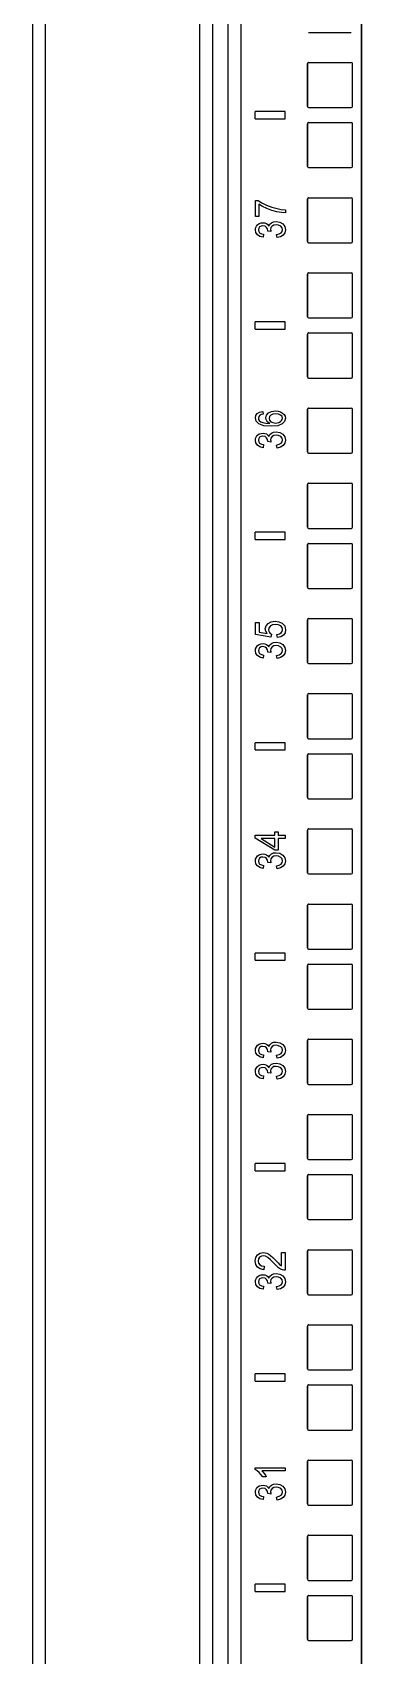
# Model space of a CAD drawing. Extents: x 8 to 102, y 11 to 162.
# Drawn here: x 8.26 to 10.99, y 66.57 to 80.07 of the extents above; entities that cross this region are included whole.
import ezdxf

# ---------------------------------------------------------------- set-up
doc = ezdxf.new("R2010")
doc.units = 0
doc.header["$MEASUREMENT"] = 0
doc.layers.add('TFR-TRI3', color=7, linetype='CONTINUOUS')

msp = doc.modelspace()

# ---------------------------------------------------------------- linework, layer by layer
at = {"layer": 'TFR-TRI3', "color": 151, "linetype": 'CONTINUOUS'}
for p, q in [((8.256, 107.017), (8.256, 11.26)), ((8.364, 13.694), (8.364, 104.587)), ((9.647, 53.415), (9.647, 103.727)), ((9.756, 53.425), (9.756, 103.717))]:
    msp.add_line(p, q, dxfattribs=at)
at = {"layer": 'TFR-TRI3', "color": 215, "linetype": 'CONTINUOUS'}
for p, q in [((9.884, 13.903), (9.884, 105.712)), ((9.989, 105.712), (9.989, 13.903)), ((10.993, 105.712), (10.993, 13.903)), ((10.994, 13.903), (10.994, 105.712)), ((10.553, 80.073), (10.908, 80.073)), ((10.543, 79.458), (10.543, 79.813)), ((10.544, 79.813), (10.544, 79.458)), ((10.553, 79.823), (10.908, 79.823)), ((10.918, 79.458), (10.918, 79.813)), ((10.553, 79.448), (10.908, 79.448)), ((10.543, 78.958), (10.543, 79.313)), ((10.544, 79.313), (10.544, 78.958)), ((10.553, 79.323), (10.908, 79.323)), ((10.918, 78.958), (10.918, 79.313)), ((10.553, 78.948), (10.908, 78.948)), ((10.543, 78.333), (10.543, 78.688)), ((10.544, 78.688), (10.544, 78.333)), ((10.553, 78.698), (10.908, 78.698)), ((10.918, 78.333), (10.918, 78.688)), ((10.553, 78.323), (10.908, 78.323)), ((10.543, 77.708), (10.543, 78.063)), ((10.544, 78.063), (10.544, 77.708)), ((10.553, 78.073), (10.908, 78.073)), ((10.918, 77.708), (10.918, 78.063)), ((10.553, 77.698), (10.908, 77.698)), ((10.543, 77.208), (10.543, 77.563)), ((10.544, 77.563), (10.544, 77.208)), ((10.553, 77.573), (10.908, 77.573)), ((10.918, 77.208), (10.918, 77.563)), ((10.553, 77.198), (10.908, 77.198)), ((10.543, 76.583), (10.543, 76.938)), ((10.544, 76.938), (10.544, 76.583)), ((10.553, 76.948), (10.908, 76.948)), ((10.918, 76.583), (10.918, 76.938)), ((10.553, 76.573), (10.908, 76.573)), ((10.543, 75.958), (10.543, 76.313)), ((10.544, 76.313), (10.544, 75.958)), ((10.553, 76.323), (10.908, 76.323)), ((10.918, 75.958), (10.918, 76.313)), ((10.553, 75.948), (10.908, 75.948)), ((10.543, 75.458), (10.543, 75.813)), ((10.544, 75.813), (10.544, 75.458)), ((10.553, 75.823), (10.908, 75.823)), ((10.918, 75.458), (10.918, 75.813)), ((10.553, 75.448), (10.908, 75.448)), ((10.553, 75.198), (10.908, 75.198)), ((10.543, 74.833), (10.543, 75.188)), ((10.544, 75.188), (10.544, 74.833)), ((10.918, 74.833), (10.918, 75.188)), ((10.553, 74.823), (10.908, 74.823)), ((10.543, 74.208), (10.543, 74.563)), ((10.544, 74.563), (10.544, 74.208)), ((10.553, 74.573), (10.908, 74.573)), ((10.918, 74.208), (10.918, 74.563)), ((10.553, 74.198), (10.908, 74.198)), ((10.543, 73.708), (10.543, 74.063)), ((10.544, 74.063), (10.544, 73.708)), ((10.553, 74.073), (10.908, 74.073)), ((10.918, 73.708), (10.918, 74.063)), ((10.553, 73.698), (10.908, 73.698)), ((10.553, 73.448), (10.908, 73.448)), ((10.543, 73.083), (10.543, 73.438)), ((10.544, 73.438), (10.544, 73.083)), ((10.918, 73.083), (10.918, 73.438)), ((10.553, 73.073), (10.908, 73.073)), ((10.543, 72.458), (10.543, 72.813)), ((10.544, 72.813), (10.544, 72.458)), ((10.553, 72.823), (10.908, 72.823)), ((10.918, 72.458), (10.918, 72.813)), ((10.553, 72.448), (10.908, 72.448)), ((10.543, 71.958), (10.543, 72.313)), ((10.544, 72.313), (10.544, 71.958)), ((10.553, 72.323), (10.908, 72.323)), ((10.918, 71.958), (10.918, 72.313)), ((10.553, 71.948), (10.908, 71.948)), ((10.543, 71.333), (10.543, 71.688)), ((10.544, 71.688), (10.544, 71.333)), ((10.553, 71.698), (10.908, 71.698)), ((10.918, 71.333), (10.918, 71.688)), ((10.553, 71.323), (10.908, 71.323)), ((10.543, 70.708), (10.543, 71.063)), ((10.544, 71.063), (10.544, 70.708)), ((10.553, 71.073), (10.908, 71.073)), ((10.918, 70.708), (10.918, 71.063)), ((10.553, 70.698), (10.908, 70.698)), ((10.543, 70.208), (10.543, 70.563)), ((10.544, 70.563), (10.544, 70.208)), ((10.553, 70.573), (10.908, 70.573)), ((10.918, 70.208), (10.918, 70.563)), ((10.553, 70.198), (10.908, 70.198)), ((10.543, 69.583), (10.543, 69.938)), ((10.544, 69.938), (10.544, 69.583)), ((10.553, 69.948), (10.908, 69.948)), ((10.918, 69.583), (10.918, 69.938)), ((10.553, 69.573), (10.908, 69.573)), ((10.543, 68.958), (10.543, 69.313)), ((10.544, 69.313), (10.544, 68.958)), ((10.553, 69.323), (10.908, 69.323)), ((10.918, 68.958), (10.918, 69.313)), ((10.553, 68.948), (10.908, 68.948)), ((10.543, 68.458), (10.543, 68.813)), ((10.544, 68.813), (10.544, 68.458)), ((10.553, 68.823), (10.908, 68.823)), ((10.918, 68.458), (10.918, 68.813)), ((10.553, 68.448), (10.908, 68.448)), ((10.543, 67.833), (10.543, 68.188)), ((10.544, 68.188), (10.544, 67.833)), ((10.553, 68.198), (10.908, 68.198)), ((10.918, 67.833), (10.918, 68.188)), ((10.553, 67.823), (10.908, 67.823)), ((10.543, 67.208), (10.543, 67.563)), ((10.544, 67.563), (10.544, 67.208)), ((10.553, 67.573), (10.908, 67.573)), ((10.918, 67.208), (10.918, 67.563)), ((10.553, 67.198), (10.908, 67.198)), ((10.543, 66.708), (10.543, 67.063)), ((10.544, 67.063), (10.544, 66.708)), ((10.553, 67.073), (10.908, 67.073)), ((10.918, 66.708), (10.918, 67.063)), ((10.553, 66.698), (10.908, 66.698))]:
    msp.add_line(p, q, dxfattribs=at)
at = {"layer": 'TFR-TRI3', "color": 3, "linetype": 'CONTINUOUS'}
for p, q in [((10.359, 79.415), (10.109, 79.415)), ((10.109, 79.355), (10.109, 79.415)), ((10.359, 79.355), (10.359, 79.415)), ((10.109, 79.355), (10.359, 79.355)), ((10.11, 78.675), (10.134, 78.675)), ((10.11, 78.543), (10.11, 78.675)), ((10.134, 78.675), (10.164, 78.656)), ((10.17, 78.624), (10.14, 78.643)), ((10.14, 78.643), (10.14, 78.543)), ((10.164, 78.656), (10.203, 78.636)), ((10.206, 78.607), (10.17, 78.624)), ((10.203, 78.636), (10.246, 78.619)), ((10.247, 78.592), (10.206, 78.607)), ((10.246, 78.619), (10.291, 78.607)), ((10.288, 78.581), (10.247, 78.592)), ((10.327, 78.574), (10.288, 78.581)), ((10.291, 78.607), (10.324, 78.601)), ((10.324, 78.601), (10.36, 78.597)), ((10.36, 78.571), (10.327, 78.574)), ((10.36, 78.597), (10.36, 78.571)), ((10.14, 78.543), (10.11, 78.543)), ((10.11, 78.43), (10.112, 78.446)), ((10.112, 78.446), (10.119, 78.461)), ((10.119, 78.461), (10.129, 78.473)), ((10.129, 78.473), (10.142, 78.483)), ((10.138, 78.444), (10.135, 78.431)), ((10.146, 78.455), (10.138, 78.444)), ((10.142, 78.483), (10.158, 78.488)), ((10.158, 78.462), (10.146, 78.455)), ((10.158, 78.488), (10.174, 78.49)), ((10.173, 78.464), (10.158, 78.462)), ((10.191, 78.461), (10.173, 78.464)), ((10.174, 78.49), (10.189, 78.488)), ((10.189, 78.488), (10.203, 78.483)), ((10.204, 78.451), (10.191, 78.461)), ((10.203, 78.483), (10.214, 78.474)), ((10.212, 78.438), (10.204, 78.451)), ((10.214, 78.423), (10.212, 78.438)), ((10.214, 78.474), (10.223, 78.462)), ((10.223, 78.462), (10.231, 78.478)), ((10.231, 78.478), (10.244, 78.49)), ((10.24, 78.449), (10.237, 78.433)), ((10.25, 78.462), (10.24, 78.449)), ((10.244, 78.49), (10.262, 78.498)), ((10.265, 78.471), (10.25, 78.462)), ((10.262, 78.498), (10.284, 78.5)), ((10.284, 78.473), (10.265, 78.471)), ((10.284, 78.5), (10.313, 78.495)), ((10.304, 78.47), (10.284, 78.473)), ((10.321, 78.461), (10.304, 78.47)), ((10.313, 78.495), (10.338, 78.481)), ((10.332, 78.448), (10.321, 78.461)), ((10.335, 78.431), (10.332, 78.448)), ((10.338, 78.481), (10.355, 78.458)), ((10.355, 78.458), (10.36, 78.431)), ((10.114, 78.408), (10.11, 78.43)), ((10.127, 78.39), (10.114, 78.408)), ((10.147, 78.376), (10.127, 78.39)), ((10.135, 78.431), (10.138, 78.417)), ((10.138, 78.417), (10.146, 78.406)), ((10.146, 78.406), (10.16, 78.398)), ((10.174, 78.369), (10.147, 78.376)), ((10.16, 78.398), (10.179, 78.394)), ((10.179, 78.394), (10.174, 78.369)), ((10.214, 78.421), (10.214, 78.423)), ((10.214, 78.419), (10.214, 78.421)), ((10.24, 78.416), (10.214, 78.419)), ((10.237, 78.433), (10.238, 78.425)), ((10.238, 78.425), (10.24, 78.416)), ((10.287, 78.391), (10.309, 78.397)), ((10.291, 78.366), (10.287, 78.391)), ((10.319, 78.373), (10.291, 78.366)), ((10.309, 78.397), (10.324, 78.406)), ((10.341, 78.387), (10.319, 78.373)), ((10.324, 78.406), (10.333, 78.418)), ((10.333, 78.418), (10.335, 78.431)), ((10.355, 78.407), (10.341, 78.387)), ((10.36, 78.431), (10.355, 78.407)), ((10.109, 77.605), (10.109, 77.665)), ((10.359, 77.665), (10.109, 77.665)), ((10.359, 77.605), (10.359, 77.665)), ((10.109, 77.605), (10.359, 77.605)), ((10.11, 76.866), (10.114, 76.887)), ((10.117, 76.839), (10.11, 76.866)), ((10.114, 76.887), (10.126, 76.904)), ((10.138, 76.818), (10.117, 76.839)), ((10.126, 76.904), (10.146, 76.915)), ((10.138, 76.878), (10.135, 76.865)), ((10.135, 76.865), (10.137, 76.854)), ((10.137, 76.854), (10.143, 76.845)), ((10.148, 76.889), (10.138, 76.878)), ((10.18, 76.802), (10.138, 76.818)), ((10.143, 76.845), (10.156, 76.835)), ((10.146, 76.915), (10.171, 76.921)), ((10.158, 76.894), (10.148, 76.889)), ((10.156, 76.835), (10.173, 76.827)), ((10.174, 76.898), (10.158, 76.894)), ((10.171, 76.921), (10.174, 76.898)), ((10.173, 76.827), (10.197, 76.822)), ((10.197, 76.867), (10.203, 76.889)), ((10.199, 76.854), (10.197, 76.867)), ((10.197, 76.822), (10.23, 76.821)), ((10.205, 76.842), (10.199, 76.854)), ((10.203, 76.889), (10.219, 76.908)), ((10.215, 76.83), (10.205, 76.842)), ((10.23, 76.821), (10.215, 76.83)), ((10.219, 76.908), (10.245, 76.92)), ((10.227, 76.878), (10.224, 76.863)), ((10.224, 76.863), (10.227, 76.848)), ((10.238, 76.89), (10.227, 76.878)), ((10.227, 76.848), (10.238, 76.835)), ((10.256, 76.898), (10.238, 76.89)), ((10.238, 76.835), (10.255, 76.827)), ((10.245, 76.92), (10.277, 76.925)), ((10.255, 76.827), (10.277, 76.824)), ((10.278, 76.9), (10.256, 76.898)), ((10.277, 76.925), (10.299, 76.923)), ((10.277, 76.824), (10.292, 76.826)), ((10.302, 76.898), (10.278, 76.9)), ((10.292, 76.826), (10.306, 76.829)), ((10.333, 76.816), (10.296, 76.802)), ((10.299, 76.923), (10.319, 76.917)), ((10.32, 76.889), (10.302, 76.898)), ((10.306, 76.829), (10.319, 76.836)), ((10.319, 76.917), (10.337, 76.907)), ((10.319, 76.836), (10.328, 76.844)), ((10.332, 76.878), (10.32, 76.889)), ((10.328, 76.844), (10.334, 76.854)), ((10.335, 76.864), (10.332, 76.878)), ((10.353, 76.837), (10.333, 76.816)), ((10.334, 76.854), (10.335, 76.864)), ((10.337, 76.907), (10.35, 76.895)), ((10.35, 76.895), (10.358, 76.88)), ((10.36, 76.864), (10.353, 76.837)), ((10.358, 76.88), (10.36, 76.864)), ((10.11, 76.68), (10.112, 76.696)), ((10.114, 76.658), (10.11, 76.68)), ((10.112, 76.696), (10.119, 76.711)), ((10.119, 76.711), (10.129, 76.723)), ((10.129, 76.723), (10.142, 76.733)), ((10.138, 76.694), (10.135, 76.681)), ((10.135, 76.681), (10.138, 76.667)), ((10.146, 76.705), (10.138, 76.694)), ((10.142, 76.733), (10.158, 76.738)), ((10.158, 76.712), (10.146, 76.705)), ((10.158, 76.738), (10.174, 76.74)), ((10.173, 76.714), (10.158, 76.712)), ((10.191, 76.711), (10.173, 76.714)), ((10.174, 76.74), (10.189, 76.738)), ((10.241, 76.797), (10.18, 76.802)), ((10.189, 76.738), (10.203, 76.733)), ((10.204, 76.701), (10.191, 76.711)), ((10.203, 76.733), (10.214, 76.724)), ((10.212, 76.688), (10.204, 76.701)), ((10.214, 76.673), (10.212, 76.688)), ((10.214, 76.724), (10.223, 76.712)), ((10.223, 76.712), (10.231, 76.728)), ((10.231, 76.728), (10.244, 76.74)), ((10.24, 76.699), (10.237, 76.683)), ((10.237, 76.683), (10.238, 76.675)), ((10.25, 76.712), (10.24, 76.699)), ((10.296, 76.802), (10.241, 76.797)), ((10.244, 76.74), (10.262, 76.748)), ((10.265, 76.721), (10.25, 76.712)), ((10.262, 76.748), (10.284, 76.75)), ((10.284, 76.723), (10.265, 76.721)), ((10.284, 76.75), (10.313, 76.745)), ((10.304, 76.72), (10.284, 76.723)), ((10.321, 76.711), (10.304, 76.72)), ((10.313, 76.745), (10.338, 76.731)), ((10.332, 76.698), (10.321, 76.711)), ((10.335, 76.681), (10.332, 76.698)), ((10.333, 76.668), (10.335, 76.681)), ((10.338, 76.731), (10.355, 76.708)), ((10.355, 76.708), (10.36, 76.681)), ((10.36, 76.681), (10.355, 76.657)), ((10.127, 76.64), (10.114, 76.658)), ((10.147, 76.626), (10.127, 76.64)), ((10.138, 76.667), (10.146, 76.656)), ((10.146, 76.656), (10.16, 76.648)), ((10.174, 76.619), (10.147, 76.626)), ((10.16, 76.648), (10.179, 76.644)), ((10.179, 76.644), (10.174, 76.619)), ((10.214, 76.671), (10.214, 76.673)), ((10.214, 76.669), (10.214, 76.671)), ((10.24, 76.666), (10.214, 76.669)), ((10.238, 76.675), (10.24, 76.666)), ((10.287, 76.641), (10.309, 76.647)), ((10.291, 76.616), (10.287, 76.641)), ((10.319, 76.623), (10.291, 76.616)), ((10.309, 76.647), (10.324, 76.656)), ((10.341, 76.637), (10.319, 76.623)), ((10.324, 76.656), (10.333, 76.668)), ((10.355, 76.657), (10.341, 76.637)), ((10.359, 75.915), (10.109, 75.915)), ((10.109, 75.855), (10.109, 75.915)), ((10.359, 75.855), (10.359, 75.915)), ((10.109, 75.855), (10.359, 75.855)), ((10.112, 75.064), (10.112, 75.165)), ((10.112, 75.165), (10.142, 75.165)), ((10.24, 75.044), (10.112, 75.064)), ((10.142, 75.165), (10.142, 75.084)), ((10.142, 75.084), (10.209, 75.073)), ((10.193, 75.112), (10.199, 75.136)), ((10.197, 75.092), (10.193, 75.112)), ((10.209, 75.073), (10.197, 75.092)), ((10.199, 75.136), (10.216, 75.157)), ((10.216, 75.157), (10.241, 75.17)), ((10.224, 75.122), (10.22, 75.105)), ((10.22, 75.105), (10.222, 75.093)), ((10.222, 75.093), (10.227, 75.083)), ((10.235, 75.136), (10.224, 75.122)), ((10.227, 75.083), (10.234, 75.074)), ((10.234, 75.074), (10.244, 75.068)), ((10.253, 75.145), (10.235, 75.136)), ((10.244, 75.068), (10.24, 75.044)), ((10.241, 75.17), (10.274, 75.175)), ((10.276, 75.148), (10.253, 75.145)), ((10.274, 75.175), (10.305, 75.171)), ((10.301, 75.145), (10.276, 75.148)), ((10.29, 75.066), (10.311, 75.071)), ((10.293, 75.04), (10.29, 75.066)), ((10.321, 75.136), (10.301, 75.145)), ((10.305, 75.171), (10.332, 75.159)), ((10.311, 75.071), (10.326, 75.08)), ((10.333, 75.122), (10.321, 75.136)), ((10.326, 75.08), (10.334, 75.091)), ((10.332, 75.159), (10.355, 75.136)), ((10.337, 75.105), (10.333, 75.122)), ((10.334, 75.091), (10.337, 75.105)), ((10.358, 75.08), (10.343, 75.06)), ((10.355, 75.136), (10.362, 75.105)), ((10.362, 75.105), (10.358, 75.08)), ((10.11, 74.93), (10.112, 74.946)), ((10.114, 74.908), (10.11, 74.93)), ((10.112, 74.946), (10.119, 74.961)), ((10.119, 74.961), (10.129, 74.973)), ((10.129, 74.973), (10.142, 74.983)), ((10.138, 74.944), (10.135, 74.931)), ((10.135, 74.931), (10.138, 74.917)), ((10.146, 74.955), (10.138, 74.944)), ((10.142, 74.983), (10.158, 74.988)), ((10.158, 74.962), (10.146, 74.955)), ((10.158, 74.988), (10.174, 74.99)), ((10.173, 74.964), (10.158, 74.962)), ((10.191, 74.961), (10.173, 74.964)), ((10.174, 74.99), (10.189, 74.988)), ((10.189, 74.988), (10.203, 74.983)), ((10.204, 74.951), (10.191, 74.961)), ((10.203, 74.983), (10.214, 74.974)), ((10.212, 74.938), (10.204, 74.951)), ((10.214, 74.923), (10.212, 74.938)), ((10.214, 74.974), (10.223, 74.962)), ((10.223, 74.962), (10.231, 74.978)), ((10.231, 74.978), (10.244, 74.99)), ((10.24, 74.949), (10.237, 74.933)), ((10.237, 74.933), (10.238, 74.925)), ((10.238, 74.925), (10.24, 74.916)), ((10.25, 74.962), (10.24, 74.949)), ((10.244, 74.99), (10.262, 74.998)), ((10.265, 74.971), (10.25, 74.962)), ((10.262, 74.998), (10.284, 75)), ((10.284, 74.973), (10.265, 74.971)), ((10.284, 75), (10.313, 74.995)), ((10.304, 74.97), (10.284, 74.973)), ((10.321, 75.046), (10.293, 75.04)), ((10.321, 74.961), (10.304, 74.97)), ((10.313, 74.995), (10.338, 74.981)), ((10.343, 75.06), (10.321, 75.046)), ((10.332, 74.948), (10.321, 74.961)), ((10.335, 74.931), (10.332, 74.948)), ((10.333, 74.918), (10.335, 74.931)), ((10.338, 74.981), (10.355, 74.958)), ((10.355, 74.958), (10.36, 74.931)), ((10.36, 74.931), (10.355, 74.907)), ((10.127, 74.89), (10.114, 74.908)), ((10.147, 74.876), (10.127, 74.89)), ((10.138, 74.917), (10.146, 74.906)), ((10.146, 74.906), (10.16, 74.898)), ((10.174, 74.869), (10.147, 74.876)), ((10.16, 74.898), (10.179, 74.894)), ((10.179, 74.894), (10.174, 74.869)), ((10.214, 74.921), (10.214, 74.923)), ((10.214, 74.919), (10.214, 74.921)), ((10.24, 74.916), (10.214, 74.919)), ((10.287, 74.891), (10.309, 74.897)), ((10.291, 74.866), (10.287, 74.891)), ((10.319, 74.873), (10.291, 74.866)), ((10.309, 74.897), (10.324, 74.906)), ((10.341, 74.887), (10.319, 74.873)), ((10.324, 74.906), (10.333, 74.918)), ((10.355, 74.907), (10.341, 74.887)), ((10.109, 74.105), (10.109, 74.165)), ((10.359, 74.165), (10.109, 74.165)), ((10.359, 74.105), (10.359, 74.165)), ((10.109, 74.105), (10.359, 74.105)), ((10.109, 73.372), (10.109, 73.395)), ((10.109, 73.395), (10.271, 73.395)), ((10.271, 73.27), (10.109, 73.372)), ((10.158, 73.367), (10.271, 73.297)), ((10.271, 73.367), (10.158, 73.367)), ((10.271, 73.425), (10.299, 73.425)), ((10.271, 73.395), (10.271, 73.425)), ((10.271, 73.297), (10.271, 73.367)), ((10.299, 73.425), (10.299, 73.395)), ((10.299, 73.395), (10.359, 73.395)), ((10.299, 73.367), (10.299, 73.27)), ((10.359, 73.367), (10.299, 73.367)), ((10.359, 73.395), (10.359, 73.367)), ((10.11, 73.18), (10.112, 73.196)), ((10.114, 73.158), (10.11, 73.18)), ((10.112, 73.196), (10.119, 73.211)), ((10.119, 73.211), (10.129, 73.223)), ((10.129, 73.223), (10.142, 73.233)), ((10.138, 73.194), (10.135, 73.181)), ((10.135, 73.181), (10.138, 73.167)), ((10.146, 73.205), (10.138, 73.194)), ((10.142, 73.233), (10.158, 73.238)), ((10.158, 73.212), (10.146, 73.205)), ((10.158, 73.238), (10.174, 73.24)), ((10.173, 73.214), (10.158, 73.212)), ((10.191, 73.211), (10.173, 73.214)), ((10.174, 73.24), (10.189, 73.238)), ((10.189, 73.238), (10.203, 73.233)), ((10.204, 73.201), (10.191, 73.211)), ((10.203, 73.233), (10.214, 73.224)), ((10.212, 73.188), (10.204, 73.201)), ((10.214, 73.173), (10.212, 73.188)), ((10.214, 73.224), (10.223, 73.212)), ((10.214, 73.171), (10.214, 73.173)), ((10.214, 73.169), (10.214, 73.171)), ((10.223, 73.212), (10.231, 73.228)), ((10.231, 73.228), (10.244, 73.24)), ((10.24, 73.199), (10.237, 73.183)), ((10.237, 73.183), (10.238, 73.175)), ((10.238, 73.175), (10.24, 73.166)), ((10.25, 73.212), (10.24, 73.199)), ((10.244, 73.24), (10.262, 73.248)), ((10.265, 73.221), (10.25, 73.212)), ((10.262, 73.248), (10.284, 73.25)), ((10.284, 73.223), (10.265, 73.221)), ((10.299, 73.27), (10.271, 73.27)), ((10.284, 73.25), (10.313, 73.245)), ((10.304, 73.22), (10.284, 73.223)), ((10.321, 73.211), (10.304, 73.22)), ((10.313, 73.245), (10.338, 73.231)), ((10.332, 73.198), (10.321, 73.211)), ((10.335, 73.181), (10.332, 73.198)), ((10.333, 73.168), (10.335, 73.181)), ((10.338, 73.231), (10.355, 73.208)), ((10.355, 73.208), (10.36, 73.181)), ((10.36, 73.181), (10.355, 73.157)), ((10.127, 73.14), (10.114, 73.158)), ((10.147, 73.126), (10.127, 73.14)), ((10.138, 73.167), (10.146, 73.156)), ((10.146, 73.156), (10.16, 73.148)), ((10.174, 73.119), (10.147, 73.126)), ((10.16, 73.148), (10.179, 73.144)), ((10.179, 73.144), (10.174, 73.119)), ((10.24, 73.166), (10.214, 73.169)), ((10.287, 73.141), (10.309, 73.147)), ((10.291, 73.116), (10.287, 73.141)), ((10.319, 73.123), (10.291, 73.116)), ((10.309, 73.147), (10.324, 73.156)), ((10.341, 73.137), (10.319, 73.123)), ((10.324, 73.156), (10.333, 73.168)), ((10.355, 73.157), (10.341, 73.137)), ((10.359, 72.415), (10.109, 72.415)), ((10.109, 72.355), (10.109, 72.415)), ((10.359, 72.355), (10.359, 72.415)), ((10.109, 72.355), (10.359, 72.355)), ((10.11, 71.605), (10.112, 71.621)), ((10.114, 71.583), (10.11, 71.605)), ((10.112, 71.621), (10.119, 71.636)), ((10.127, 71.565), (10.114, 71.583)), ((10.119, 71.636), (10.129, 71.648)), ((10.147, 71.551), (10.127, 71.565)), ((10.129, 71.648), (10.142, 71.658)), ((10.138, 71.619), (10.135, 71.606)), ((10.135, 71.606), (10.138, 71.592)), ((10.146, 71.63), (10.138, 71.619)), ((10.138, 71.592), (10.146, 71.581)), ((10.142, 71.658), (10.158, 71.663)), ((10.158, 71.637), (10.146, 71.63)), ((10.146, 71.581), (10.16, 71.573)), ((10.174, 71.544), (10.147, 71.551)), ((10.158, 71.663), (10.174, 71.665)), ((10.173, 71.639), (10.158, 71.637)), ((10.16, 71.573), (10.179, 71.569)), ((10.191, 71.636), (10.173, 71.639)), ((10.174, 71.665), (10.189, 71.663)), ((10.179, 71.569), (10.174, 71.544)), ((10.189, 71.663), (10.203, 71.658)), ((10.204, 71.626), (10.191, 71.636)), ((10.203, 71.658), (10.214, 71.649)), ((10.212, 71.613), (10.204, 71.626)), ((10.214, 71.598), (10.212, 71.613)), ((10.214, 71.649), (10.223, 71.637)), ((10.214, 71.596), (10.214, 71.598)), ((10.214, 71.594), (10.214, 71.596)), ((10.24, 71.591), (10.214, 71.594)), ((10.223, 71.637), (10.231, 71.653)), ((10.231, 71.653), (10.244, 71.665)), ((10.24, 71.624), (10.237, 71.608)), ((10.237, 71.608), (10.238, 71.6)), ((10.238, 71.6), (10.24, 71.591)), ((10.25, 71.637), (10.24, 71.624)), ((10.244, 71.665), (10.262, 71.673)), ((10.265, 71.646), (10.25, 71.637)), ((10.262, 71.673), (10.284, 71.675)), ((10.284, 71.648), (10.265, 71.646)), ((10.284, 71.675), (10.313, 71.67)), ((10.304, 71.645), (10.284, 71.648)), ((10.287, 71.566), (10.309, 71.572)), ((10.291, 71.541), (10.287, 71.566)), ((10.321, 71.636), (10.304, 71.645)), ((10.309, 71.572), (10.324, 71.581)), ((10.313, 71.67), (10.338, 71.656)), ((10.341, 71.562), (10.319, 71.548)), ((10.332, 71.623), (10.321, 71.636)), ((10.324, 71.581), (10.333, 71.593)), ((10.335, 71.606), (10.332, 71.623)), ((10.333, 71.593), (10.335, 71.606)), ((10.338, 71.656), (10.355, 71.633)), ((10.355, 71.582), (10.341, 71.562)), ((10.355, 71.633), (10.36, 71.606)), ((10.36, 71.606), (10.355, 71.582)), ((10.11, 71.43), (10.112, 71.446)), ((10.114, 71.408), (10.11, 71.43)), ((10.112, 71.446), (10.119, 71.461)), ((10.119, 71.461), (10.129, 71.473)), ((10.129, 71.473), (10.142, 71.483)), ((10.138, 71.444), (10.135, 71.431)), ((10.135, 71.431), (10.138, 71.417)), ((10.146, 71.455), (10.138, 71.444)), ((10.138, 71.417), (10.146, 71.406)), ((10.142, 71.483), (10.158, 71.488)), ((10.158, 71.462), (10.146, 71.455)), ((10.158, 71.488), (10.174, 71.49)), ((10.173, 71.464), (10.158, 71.462)), ((10.191, 71.461), (10.173, 71.464)), ((10.174, 71.49), (10.189, 71.488)), ((10.189, 71.488), (10.203, 71.483)), ((10.204, 71.451), (10.191, 71.461)), ((10.203, 71.483), (10.214, 71.474)), ((10.212, 71.438), (10.204, 71.451)), ((10.214, 71.423), (10.212, 71.438)), ((10.214, 71.474), (10.223, 71.462)), ((10.214, 71.421), (10.214, 71.423)), ((10.214, 71.419), (10.214, 71.421)), ((10.24, 71.416), (10.214, 71.419)), ((10.223, 71.462), (10.231, 71.478)), ((10.231, 71.478), (10.244, 71.49)), ((10.24, 71.449), (10.237, 71.433)), ((10.237, 71.433), (10.238, 71.425)), ((10.238, 71.425), (10.24, 71.416)), ((10.25, 71.462), (10.24, 71.449)), ((10.244, 71.49), (10.262, 71.498)), ((10.265, 71.471), (10.25, 71.462)), ((10.262, 71.498), (10.284, 71.5)), ((10.284, 71.473), (10.265, 71.471)), ((10.284, 71.5), (10.313, 71.495)), ((10.304, 71.47), (10.284, 71.473)), ((10.319, 71.548), (10.291, 71.541)), ((10.321, 71.461), (10.304, 71.47)), ((10.313, 71.495), (10.338, 71.481)), ((10.332, 71.448), (10.321, 71.461)), ((10.324, 71.406), (10.333, 71.418)), ((10.335, 71.431), (10.332, 71.448)), ((10.333, 71.418), (10.335, 71.431)), ((10.338, 71.481), (10.355, 71.458)), ((10.355, 71.458), (10.36, 71.431)), ((10.36, 71.431), (10.355, 71.407)), ((10.127, 71.39), (10.114, 71.408)), ((10.147, 71.376), (10.127, 71.39)), ((10.146, 71.406), (10.16, 71.398)), ((10.174, 71.369), (10.147, 71.376)), ((10.16, 71.398), (10.179, 71.394)), ((10.179, 71.394), (10.174, 71.369)), ((10.287, 71.391), (10.309, 71.397)), ((10.291, 71.366), (10.287, 71.391)), ((10.319, 71.373), (10.291, 71.366)), ((10.309, 71.397), (10.324, 71.406)), ((10.341, 71.387), (10.319, 71.373)), ((10.355, 71.407), (10.341, 71.387)), ((10.109, 70.605), (10.109, 70.665)), ((10.359, 70.665), (10.109, 70.665)), ((10.109, 70.605), (10.359, 70.605)), ((10.359, 70.605), (10.359, 70.665)), ((10.108, 69.855), (10.113, 69.884)), ((10.113, 69.826), (10.108, 69.855)), ((10.113, 69.884), (10.128, 69.906)), ((10.127, 69.804), (10.113, 69.826)), ((10.149, 69.789), (10.127, 69.804)), ((10.128, 69.906), (10.15, 69.92)), ((10.137, 69.871), (10.133, 69.854)), ((10.133, 69.854), (10.137, 69.836)), ((10.146, 69.885), (10.137, 69.871)), ((10.137, 69.836), (10.147, 69.822)), ((10.16, 69.893), (10.146, 69.885)), ((10.147, 69.822), (10.162, 69.813)), ((10.15, 69.92), (10.177, 69.925)), ((10.177, 69.896), (10.16, 69.893)), ((10.162, 69.813), (10.183, 69.81)), ((10.177, 69.925), (10.192, 69.923)), ((10.194, 69.893), (10.177, 69.896)), ((10.183, 69.81), (10.18, 69.782)), ((10.192, 69.923), (10.207, 69.919)), ((10.213, 69.883), (10.194, 69.893)), ((10.207, 69.919), (10.221, 69.912)), ((10.236, 69.865), (10.213, 69.883)), ((10.221, 69.912), (10.237, 69.901)), ((10.266, 69.834), (10.236, 69.865)), ((10.237, 69.901), (10.256, 69.884)), ((10.256, 69.884), (10.281, 69.858)), ((10.286, 69.813), (10.266, 69.834)), ((10.281, 69.858), (10.3, 69.838)), ((10.304, 69.798), (10.286, 69.813)), ((10.3, 69.838), (10.312, 69.826)), ((10.32, 69.787), (10.304, 69.798)), ((10.312, 69.826), (10.32, 69.82)), ((10.32, 69.82), (10.329, 69.815)), ((10.329, 69.815), (10.329, 69.925)), ((10.329, 69.925), (10.358, 69.925)), ((10.358, 69.925), (10.358, 69.777)), ((10.11, 69.68), (10.112, 69.696)), ((10.114, 69.658), (10.11, 69.68)), ((10.112, 69.696), (10.119, 69.711)), ((10.119, 69.711), (10.129, 69.723)), ((10.129, 69.723), (10.142, 69.733)), ((10.138, 69.694), (10.135, 69.681)), ((10.135, 69.681), (10.138, 69.667)), ((10.146, 69.705), (10.138, 69.694)), ((10.138, 69.667), (10.146, 69.656)), ((10.142, 69.733), (10.158, 69.738)), ((10.158, 69.712), (10.146, 69.705)), ((10.18, 69.782), (10.149, 69.789)), ((10.158, 69.738), (10.174, 69.74)), ((10.173, 69.714), (10.158, 69.712)), ((10.191, 69.711), (10.173, 69.714)), ((10.174, 69.74), (10.189, 69.738)), ((10.189, 69.738), (10.203, 69.733)), ((10.204, 69.701), (10.191, 69.711)), ((10.203, 69.733), (10.214, 69.724)), ((10.212, 69.688), (10.204, 69.701)), ((10.214, 69.673), (10.212, 69.688)), ((10.214, 69.724), (10.223, 69.712)), ((10.214, 69.671), (10.214, 69.673)), ((10.214, 69.669), (10.214, 69.671)), ((10.24, 69.666), (10.214, 69.669)), ((10.223, 69.712), (10.231, 69.728)), ((10.231, 69.728), (10.244, 69.74)), ((10.24, 69.699), (10.237, 69.683)), ((10.237, 69.683), (10.238, 69.675)), ((10.238, 69.675), (10.24, 69.666)), ((10.25, 69.712), (10.24, 69.699)), ((10.244, 69.74), (10.262, 69.748)), ((10.265, 69.721), (10.25, 69.712)), ((10.262, 69.748), (10.284, 69.75)), ((10.284, 69.723), (10.265, 69.721)), ((10.284, 69.75), (10.313, 69.745)), ((10.304, 69.72), (10.284, 69.723)), ((10.321, 69.711), (10.304, 69.72)), ((10.313, 69.745), (10.338, 69.731)), ((10.337, 69.78), (10.32, 69.787)), ((10.332, 69.698), (10.321, 69.711)), ((10.324, 69.656), (10.333, 69.668)), ((10.335, 69.681), (10.332, 69.698)), ((10.333, 69.668), (10.335, 69.681)), ((10.347, 69.777), (10.337, 69.78)), ((10.338, 69.731), (10.355, 69.708)), ((10.358, 69.777), (10.347, 69.777)), ((10.355, 69.708), (10.36, 69.681)), ((10.36, 69.681), (10.355, 69.657)), ((10.127, 69.64), (10.114, 69.658)), ((10.147, 69.626), (10.127, 69.64)), ((10.146, 69.656), (10.16, 69.648)), ((10.174, 69.619), (10.147, 69.626)), ((10.16, 69.648), (10.179, 69.644)), ((10.179, 69.644), (10.174, 69.619)), ((10.287, 69.641), (10.309, 69.647)), ((10.291, 69.616), (10.287, 69.641)), ((10.319, 69.623), (10.291, 69.616)), ((10.309, 69.647), (10.324, 69.656)), ((10.341, 69.637), (10.319, 69.623)), ((10.355, 69.657), (10.341, 69.637)), ((10.109, 68.855), (10.109, 68.915)), ((10.359, 68.915), (10.109, 68.915)), ((10.109, 68.855), (10.359, 68.855)), ((10.359, 68.855), (10.359, 68.915)), ((10.108, 68.119), (10.108, 68.135)), ((10.108, 68.135), (10.358, 68.135)), ((10.125, 68.11), (10.108, 68.119)), ((10.141, 68.096), (10.125, 68.11)), ((10.157, 68.079), (10.141, 68.096)), ((10.171, 68.06), (10.157, 68.079)), ((10.163, 68.11), (10.174, 68.099)), ((10.358, 68.11), (10.163, 68.11)), ((10.2, 68.06), (10.171, 68.06)), ((10.174, 68.099), (10.184, 68.086)), ((10.184, 68.086), (10.194, 68.072)), ((10.194, 68.072), (10.2, 68.06)), ((10.358, 68.135), (10.358, 68.11)), ((10.11, 67.93), (10.112, 67.946)), ((10.114, 67.908), (10.11, 67.93)), ((10.112, 67.946), (10.119, 67.961)), ((10.127, 67.89), (10.114, 67.908)), ((10.119, 67.961), (10.129, 67.973)), ((10.129, 67.973), (10.142, 67.983)), ((10.138, 67.944), (10.135, 67.931)), ((10.135, 67.931), (10.138, 67.917)), ((10.146, 67.955), (10.138, 67.944)), ((10.138, 67.917), (10.146, 67.906)), ((10.142, 67.983), (10.158, 67.988)), ((10.158, 67.962), (10.146, 67.955)), ((10.146, 67.906), (10.16, 67.898)), ((10.158, 67.988), (10.174, 67.99)), ((10.173, 67.964), (10.158, 67.962)), ((10.191, 67.961), (10.173, 67.964)), ((10.174, 67.99), (10.189, 67.988)), ((10.189, 67.988), (10.203, 67.983)), ((10.204, 67.951), (10.191, 67.961)), ((10.203, 67.983), (10.214, 67.974)), ((10.212, 67.938), (10.204, 67.951)), ((10.214, 67.923), (10.212, 67.938)), ((10.214, 67.974), (10.223, 67.962)), ((10.214, 67.921), (10.214, 67.923)), ((10.214, 67.919), (10.214, 67.921)), ((10.24, 67.916), (10.214, 67.919)), ((10.223, 67.962), (10.231, 67.978)), ((10.231, 67.978), (10.244, 67.99)), ((10.24, 67.949), (10.237, 67.933)), ((10.237, 67.933), (10.238, 67.925)), ((10.238, 67.925), (10.24, 67.916)), ((10.25, 67.962), (10.24, 67.949)), ((10.244, 67.99), (10.262, 67.998)), ((10.265, 67.971), (10.25, 67.962)), ((10.262, 67.998), (10.284, 68)), ((10.284, 67.973), (10.265, 67.971)), ((10.284, 68), (10.313, 67.995)), ((10.304, 67.97), (10.284, 67.973)), ((10.321, 67.961), (10.304, 67.97)), ((10.309, 67.897), (10.324, 67.906)), ((10.313, 67.995), (10.338, 67.981)), ((10.332, 67.948), (10.321, 67.961)), ((10.324, 67.906), (10.333, 67.918)), ((10.335, 67.931), (10.332, 67.948)), ((10.333, 67.918), (10.335, 67.931)), ((10.338, 67.981), (10.355, 67.958)), ((10.355, 67.907), (10.341, 67.887)), ((10.355, 67.958), (10.36, 67.931)), ((10.36, 67.931), (10.355, 67.907)), ((10.147, 67.876), (10.127, 67.89)), ((10.174, 67.869), (10.147, 67.876)), ((10.16, 67.898), (10.179, 67.894)), ((10.179, 67.894), (10.174, 67.869)), ((10.287, 67.891), (10.309, 67.897)), ((10.291, 67.866), (10.287, 67.891)), ((10.319, 67.873), (10.291, 67.866)), ((10.341, 67.887), (10.319, 67.873)), ((10.359, 67.165), (10.109, 67.165)), ((10.109, 67.105), (10.109, 67.165)), ((10.109, 67.105), (10.359, 67.105)), ((10.359, 67.105), (10.359, 67.165))]:
    msp.add_line(p, q, dxfattribs=at)
at = {"layer": 'TFR-TRI3', "color": 215, "linetype": 'CONTINUOUS'}
for centre, start, end in [((10.553, 79.813), 90, 180), ((10.554, 79.813), 90, 180), ((10.908, 79.813), 0, 90), ((10.553, 79.458), 180, 270), ((10.554, 79.458), 180, 270), ((10.908, 79.458), 270, 0), ((10.553, 79.313), 90, 180), ((10.554, 79.313), 90, 180), ((10.908, 79.313), 0, 90), ((10.553, 78.958), 180, 270), ((10.554, 78.958), 180, 270), ((10.908, 78.958), 270, 0), ((10.553, 78.688), 90, 180), ((10.554, 78.688), 90, 180), ((10.908, 78.688), 0, 90), ((10.553, 78.333), 180, 270), ((10.554, 78.333), 180, 270), ((10.908, 78.333), 270, 0), ((10.553, 78.063), 90, 180), ((10.554, 78.063), 90, 180), ((10.908, 78.063), 0, 90), ((10.553, 77.708), 180, 270), ((10.554, 77.708), 180, 270), ((10.908, 77.708), 270, 0), ((10.553, 77.563), 90, 180), ((10.554, 77.563), 90, 180), ((10.908, 77.563), 0, 90), ((10.553, 77.208), 180, 270), ((10.554, 77.208), 180, 270), ((10.908, 77.208), 270, 0), ((10.553, 76.938), 90, 180), ((10.554, 76.938), 90, 180), ((10.908, 76.938), 0, 90), ((10.553, 76.583), 180, 270), ((10.554, 76.583), 180, 270), ((10.908, 76.583), 270, 0), ((10.553, 76.313), 90, 180), ((10.554, 76.313), 90, 180), ((10.908, 76.313), 0, 90), ((10.553, 75.958), 180, 270), ((10.554, 75.958), 180, 270), ((10.908, 75.958), 270, 0), ((10.553, 75.813), 90, 180), ((10.554, 75.813), 90, 180), ((10.908, 75.813), 0, 90), ((10.553, 75.458), 180, 270), ((10.554, 75.458), 180, 270), ((10.908, 75.458), 270, 0), ((10.553, 75.188), 90, 180), ((10.554, 75.188), 90, 180), ((10.908, 75.188), 0, 90), ((10.553, 74.833), 180, 270), ((10.554, 74.833), 180, 270), ((10.908, 74.833), 270, 0), ((10.553, 74.563), 90, 180), ((10.554, 74.563), 90, 180), ((10.908, 74.563), 0, 90), ((10.553, 74.208), 180, 270), ((10.554, 74.208), 180, 270), ((10.908, 74.208), 270, 0), ((10.553, 74.063), 90, 180), ((10.554, 74.063), 90, 180), ((10.908, 74.063), 0, 90), ((10.553, 73.708), 180, 270), ((10.554, 73.708), 180, 270), ((10.908, 73.708), 270, 0), ((10.553, 73.438), 90, 180), ((10.554, 73.438), 90, 180), ((10.908, 73.438), 0, 90), ((10.553, 73.083), 180, 270), ((10.554, 73.083), 180, 270), ((10.908, 73.083), 270, 0), ((10.553, 72.813), 90, 180), ((10.554, 72.813), 90, 180), ((10.908, 72.813), 0, 90), ((10.553, 72.458), 180, 270), ((10.554, 72.458), 180, 270), ((10.908, 72.458), 270, 0), ((10.553, 72.313), 90, 180), ((10.554, 72.313), 90, 180), ((10.908, 72.313), 0, 90), ((10.553, 71.958), 180, 270), ((10.554, 71.958), 180, 270), ((10.908, 71.958), 270, 0), ((10.553, 71.688), 90, 180), ((10.554, 71.688), 90, 180), ((10.908, 71.688), 0, 90), ((10.553, 71.333), 180, 270), ((10.554, 71.333), 180, 270), ((10.908, 71.333), 270, 0), ((10.553, 71.063), 90, 180), ((10.554, 71.063), 90, 180), ((10.908, 71.063), 0, 90), ((10.553, 70.708), 180, 270), ((10.554, 70.708), 180, 270), ((10.908, 70.708), 270, 0), ((10.553, 70.563), 90, 180), ((10.554, 70.563), 90, 180), ((10.908, 70.563), 0, 90), ((10.553, 70.208), 180, 270), ((10.554, 70.208), 180, 270), ((10.908, 70.208), 270, 0), ((10.553, 69.938), 90, 180), ((10.554, 69.938), 90, 180), ((10.908, 69.938), 0, 90), ((10.553, 69.583), 180, 270), ((10.554, 69.583), 180, 270), ((10.908, 69.583), 270, 0), ((10.553, 69.313), 90, 180), ((10.554, 69.313), 90, 180), ((10.908, 69.313), 0, 90), ((10.553, 68.958), 180, 270), ((10.554, 68.958), 180, 270), ((10.908, 68.958), 270, 0), ((10.553, 68.813), 90, 180), ((10.554, 68.813), 90, 180), ((10.908, 68.813), 0, 90), ((10.553, 68.458), 180, 270), ((10.554, 68.458), 180, 270), ((10.908, 68.458), 270, 0), ((10.553, 68.188), 90, 180), ((10.554, 68.188), 90, 180), ((10.908, 68.188), 0, 90), ((10.553, 67.833), 180, 270), ((10.554, 67.833), 180, 270), ((10.908, 67.833), 270, 0), ((10.553, 67.563), 90, 180), ((10.554, 67.563), 90, 180), ((10.908, 67.563), 0, 90), ((10.553, 67.208), 180, 270), ((10.554, 67.208), 180, 270), ((10.908, 67.208), 270, 0), ((10.553, 67.063), 90, 180), ((10.554, 67.063), 90, 180), ((10.908, 67.063), 0, 90), ((10.553, 66.708), 180, 270), ((10.554, 66.708), 180, 270), ((10.908, 66.708), 270, 0)]:
    msp.add_arc(centre, 0.01, start, end, dxfattribs=at)

doc.saveas('drawing.dxf')
